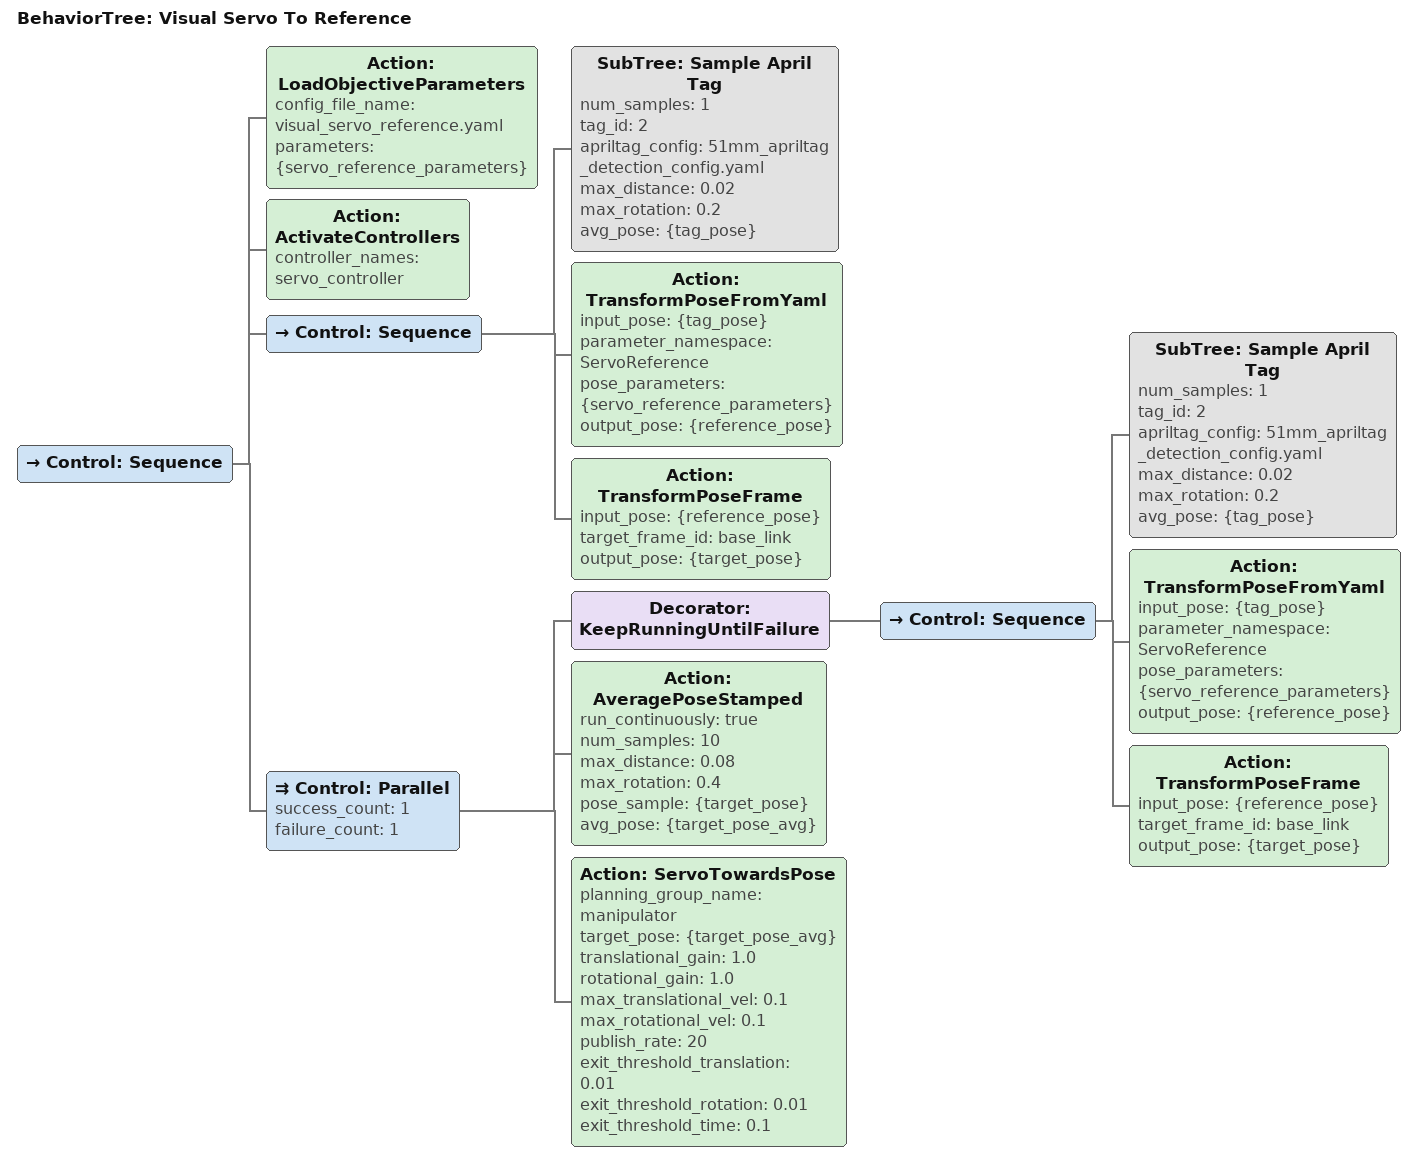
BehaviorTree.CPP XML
<?xml version='1.0' encoding='UTF-8'?>
<root BTCPP_format="4" main_tree_to_execute="Visual Servo To Reference">
  <BehaviorTree ID="Visual Servo To Reference" _description="Move in closed loop to a pose relative to an AR Tag" _hardcoded="false">
    <Control ID="Sequence">
      <Action ID="LoadObjectiveParameters" config_file_name="visual_servo_reference.yaml" parameters="{servo_reference_parameters}"/>
      <Action ID="ActivateControllers" controller_names="servo_controller"/>
      <Control ID="Sequence">
        <SubTree ID="Sample April Tag" num_samples="1" tag_id="2" apriltag_config="51mm_apriltag_detection_config.yaml" max_distance="0.02" max_rotation="0.2" avg_pose="{tag_pose}"/>
        <Action ID="TransformPoseFromYaml" input_pose="{tag_pose}" parameter_namespace="ServoReference" pose_parameters="{servo_reference_parameters}" output_pose="{reference_pose}"/>
        <Action ID="TransformPoseFrame" input_pose="{reference_pose}" target_frame_id="base_link" output_pose="{target_pose}"/>
      </Control>
      <Control ID="Parallel" success_count="1" failure_count="1">
        <Decorator ID="KeepRunningUntilFailure">
          <Control ID="Sequence">
            <SubTree ID="Sample April Tag" num_samples="1" tag_id="2" apriltag_config="51mm_apriltag_detection_config.yaml" max_distance="0.02" max_rotation="0.2" avg_pose="{tag_pose}"/>
            <Action ID="TransformPoseFromYaml" input_pose="{tag_pose}" parameter_namespace="ServoReference" pose_parameters="{servo_reference_parameters}" output_pose="{reference_pose}"/>
            <Action ID="TransformPoseFrame" input_pose="{reference_pose}" target_frame_id="base_link" output_pose="{target_pose}"/>
          </Control>
        </Decorator>
        <Action ID="AveragePoseStamped" run_continuously="true" num_samples="10" max_distance="0.08" max_rotation="0.4" pose_sample="{target_pose}" avg_pose="{target_pose_avg}"/>
        <Action ID="ServoTowardsPose" planning_group_name="manipulator" target_pose="{target_pose_avg}" translational_gain="1.0" rotational_gain="1.0" max_translational_vel="0.1" max_rotational_vel="0.1" publish_rate="20" exit_threshold_translation="0.01" exit_threshold_rotation="0.01" exit_threshold_time="0.1"/>
      </Control>
    </Control>
  </BehaviorTree>
</root>
